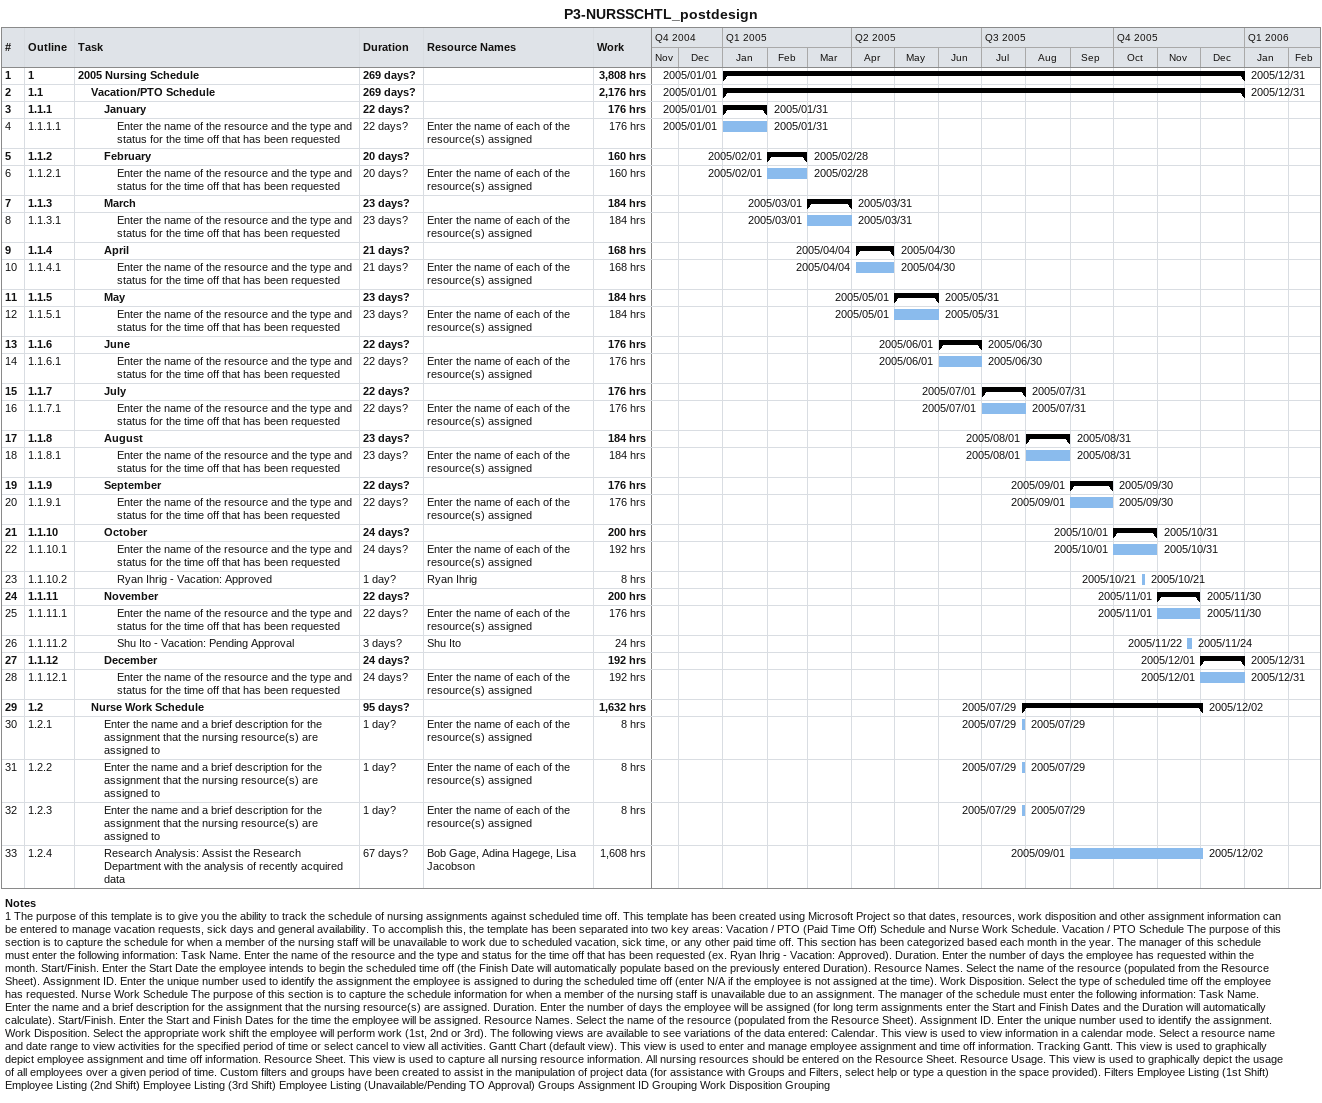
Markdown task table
P3-NURSSCHTL_postdesign

| ID | WBS | Task | Duration | Start | Finish | Resources | Work (h) |
|---|---|---|---|---|---|---|---|
| 1 | 1 | **2005 Nursing Schedule** | 269d? | 2005-01-01 | 2005-12-31 |  | 3808 |
| 2 | 1.1 | **Vacation/PTO Schedule** | 269d? | 2005-01-01 | 2005-12-31 |  | 2176 |
| 3 | 1.1.1 | **January** | 22d? | 2005-01-01 | 2005-01-31 |  | 176 |
| 4 | 1.1.1.1 | Enter the name of the resource and the type and status for the time off that has been requested | 22d? | 2005-01-01 | 2005-01-31 | Enter the name of each of the resource(s) assigned | 176 |
| 5 | 1.1.2 | **February** | 20d? | 2005-02-01 | 2005-02-28 |  | 160 |
| 6 | 1.1.2.1 | Enter the name of the resource and the type and status for the time off that has been requested | 20d? | 2005-02-01 | 2005-02-28 | Enter the name of each of the resource(s) assigned | 160 |
| 7 | 1.1.3 | **March** | 23d? | 2005-03-01 | 2005-03-31 |  | 184 |
| 8 | 1.1.3.1 | Enter the name of the resource and the type and status for the time off that has been requested | 23d? | 2005-03-01 | 2005-03-31 | Enter the name of each of the resource(s) assigned | 184 |
| 9 | 1.1.4 | **April** | 21d? | 2005-04-04 | 2005-04-30 |  | 168 |
| 10 | 1.1.4.1 | Enter the name of the resource and the type and status for the time off that has been requested | 21d? | 2005-04-04 | 2005-04-30 | Enter the name of each of the resource(s) assigned | 168 |
| 11 | 1.1.5 | **May** | 23d? | 2005-05-01 | 2005-05-31 |  | 184 |
| 12 | 1.1.5.1 | Enter the name of the resource and the type and status for the time off that has been requested | 23d? | 2005-05-01 | 2005-05-31 | Enter the name of each of the resource(s) assigned | 184 |
| 13 | 1.1.6 | **June** | 22d? | 2005-06-01 | 2005-06-30 |  | 176 |
| 14 | 1.1.6.1 | Enter the name of the resource and the type and status for the time off that has been requested | 22d? | 2005-06-01 | 2005-06-30 | Enter the name of each of the resource(s) assigned | 176 |
| 15 | 1.1.7 | **July** | 22d? | 2005-07-01 | 2005-07-31 |  | 176 |
| 16 | 1.1.7.1 | Enter the name of the resource and the type and status for the time off that has been requested | 22d? | 2005-07-01 | 2005-07-31 | Enter the name of each of the resource(s) assigned | 176 |
| 17 | 1.1.8 | **August** | 23d? | 2005-08-01 | 2005-08-31 |  | 184 |
| 18 | 1.1.8.1 | Enter the name of the resource and the type and status for the time off that has been requested | 23d? | 2005-08-01 | 2005-08-31 | Enter the name of each of the resource(s) assigned | 184 |
| 19 | 1.1.9 | **September** | 22d? | 2005-09-01 | 2005-09-30 |  | 176 |
| 20 | 1.1.9.1 | Enter the name of the resource and the type and status for the time off that has been requested | 22d? | 2005-09-01 | 2005-09-30 | Enter the name of each of the resource(s) assigned | 176 |
| 21 | 1.1.10 | **October** | 24d? | 2005-10-01 | 2005-10-31 |  | 200 |
| 22 | 1.1.10.1 | Enter the name of the resource and the type and status for the time off that has been requested | 24d? | 2005-10-01 | 2005-10-31 | Enter the name of each of the resource(s) assigned | 192 |
| 23 | 1.1.10.2 | Ryan Ihrig - Vacation: Approved | 1d? | 2005-10-21 | 2005-10-21 | Ryan Ihrig | 8 |
| 24 | 1.1.11 | **November** | 22d? | 2005-11-01 | 2005-11-30 |  | 200 |
| 25 | 1.1.11.1 | Enter the name of the resource and the type and status for the time off that has been requested | 22d? | 2005-11-01 | 2005-11-30 | Enter the name of each of the resource(s) assigned | 176 |
| 26 | 1.1.11.2 | Shu Ito - Vacation: Pending Approval | 3d? | 2005-11-22 | 2005-11-24 | Shu Ito | 24 |
| 27 | 1.1.12 | **December** | 24d? | 2005-12-01 | 2005-12-31 |  | 192 |
| 28 | 1.1.12.1 | Enter the name of the resource and the type and status for the time off that has been requested | 24d? | 2005-12-01 | 2005-12-31 | Enter the name of each of the resource(s) assigned | 192 |
| 29 | 1.2 | **Nurse Work Schedule** | 95d? | 2005-07-29 | 2005-12-02 |  | 1632 |
| 30 | 1.2.1 | Enter the name and a brief description for the assignment that the nursing resource(s) are assigned to | 1d? | 2005-07-29 | 2005-07-29 | Enter the name of each of the resource(s) assigned | 8 |
| 31 | 1.2.2 | Enter the name and a brief description for the assignment that the nursing resource(s) are assigned to | 1d? | 2005-07-29 | 2005-07-29 | Enter the name of each of the resource(s) assigned | 8 |
| 32 | 1.2.3 | Enter the name and a brief description for the assignment that the nursing resource(s) are assigned to | 1d? | 2005-07-29 | 2005-07-29 | Enter the name of each of the resource(s) assigned | 8 |
| 33 | 1.2.4 | Research Analysis: Assist the Research Department with the analysis of recently acquired data | 67d? | 2005-09-01 | 2005-12-02 | Bob Gage, Adina Hagege, Lisa Jacobson | 1608 |

Notes
- 1: The purpose of this template is to give you the ability to track the schedule of nursing assignments against scheduled time off. This template has been created using Microsoft Project so that dates, resources, work disposition and other assignment information can be entered to manage vacation requests, sick days and general availability. To accomplish this, the template has been separated into two key areas: Vacation / PTO (Paid Time Off) Schedule and Nurse Work Schedule. Vacation / PTO Schedule The purpose of this section is to capture the schedule for when a member of the nursing staff will be unavailable to work due to scheduled vacation, sick time, or any other paid time off. This section has been categorized based each month in the year. The manager of this schedule must enter the following information: Task Name. Enter the name of the resource and the type and status for the time off that has been requested (ex. Ryan Ihrig - Vacation: Approved). Duration. Enter the number of days the employee has requested within the month. Start/Finish. Enter the Start Date the employee intends to begin the scheduled time off (the Finish Date will automatically populate based on the previously entered Duration). Resource Names. Select the name of the resource (populated from the Resource Sheet). Assignment ID. Enter the unique number used to identify the assignment the employee is assigned to during the scheduled time off (enter N/A if the employee is not assigned at the time). Work Disposition. Select the type of scheduled time off the employee has requested. Nurse Work Schedule The purpose of this section is to capture the schedule information for when a member of the nursing staff is unavailable due to an assignment. The manager of the schedule must enter the following information: Task Name. Enter the name and a brief description for the assignment that the nursing resource(s) are assigned. Duration. Enter the number of days the employee will be assigned (for long term assignments enter the Start and Finish Dates and the Duration will automatically calculate). Start/Finish. Enter the Start and Finish Dates for the time the employee will be assigned. Resource Names. Select the name of the resource (populated from the Resource Sheet). Assignment ID. Enter the unique number used to identify the assignment. Work Disposition. Select the appropriate work shift the employee will perform work (1st, 2nd or 3rd). The following views are available to see variations of the data entered: Calendar. This view is used to view information in a calendar mode. Select a resource name and date range to view activities for the specified period of time or select cancel to view all activities. Gantt Chart (default view). This view is used to enter and manage employee assignment and time off information. Tracking Gantt. This view is used to graphically depict employee assignment and time off information. Resource Sheet. This view is used to capture all nursing resource information. All nursing resources should be entered on the Resource Sheet. Resource Usage. This view is used to graphically depict the usage of all employees over a given period of time. Custom filters and groups have been created to assist in the manipulation of project data (for assistance with Groups and Filters, select help or type a question in the space provided). Filters Employee Listing (1st Shift) Employee Listing (2nd Shift) Employee Listing (3rd Shift) Employee Listing (Unavailable/Pending TO Approval) Groups Assignment ID Grouping Work Disposition Grouping
